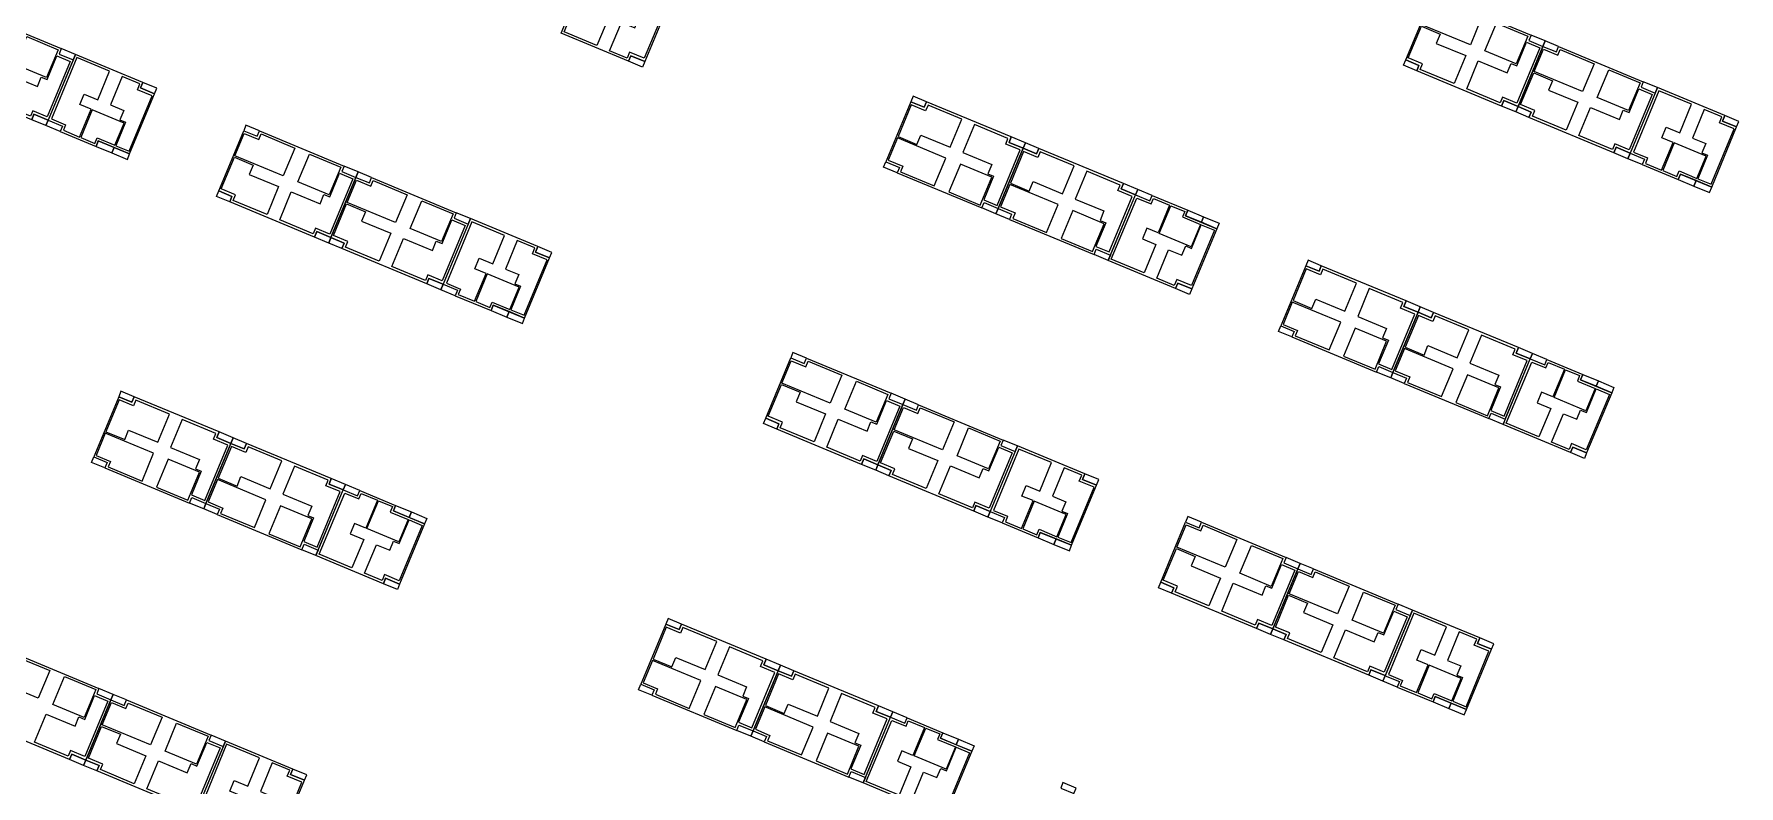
# Model space of a CAD drawing. Header units: millimetres. Extents: x 2243236 to 2245245, y 377909 to 380965.
# Drawn here: x 2244330.5 to 2244661.7, y 380542.3 to 380688.3 of the extents above; entities that cross this region are included whole.
import ezdxf

# ---------------------------------------------------------------- set-up
doc = ezdxf.new("R2010")
doc.units = ezdxf.units.MM
doc.layers.add('планировка_квартир_1_тип_контур', color=249, linetype='Continuous')

msp = doc.modelspace()

# ---------------------------------------------------------------- linework, layer by layer
at = {"layer": 'планировка_квартир_1_тип_контур', "color": 8}
for points in [[(2244449.13, 380682.99), (2244446.41, 380684.12), (2244445.97, 380683.06), (2244432.88, 380688.52), (2244438.18, 380701.27), (2244440.96, 380700.11), (2244441.4, 380701.17), (2244448.36, 380698.27), (2244447.92, 380697.22), (2244453.99, 380694.69), (2244449.13, 380682.99)], [(2244353.91, 380676.75), (2244351.19, 380677.87), (2244351.63, 380678.94), (2244338.52, 380684.36), (2244333.23, 380671.61), (2244336.01, 380670.45), (2244335.58, 380669.4), (2244342.54, 380666.51), (2244342.97, 380667.57), (2244349.05, 380665.05), (2244353.91, 380676.75)], [(2244661.3, 380670.32), (2244658.58, 380671.45), (2244659.02, 380672.51), (2244645.92, 380677.94), (2244640.62, 380665.18), (2244643.41, 380664.03), (2244642.97, 380662.97), (2244649.93, 380660.09), (2244650.37, 380661.14), (2244656.45, 380658.62), (2244661.3, 380670.32)], [(2244555.44, 380638.82), (2244552.73, 380639.96), (2244552.29, 380638.89), (2244539.19, 380644.35), (2244544.5, 380657.1), (2244547.28, 380655.94), (2244547.72, 380657), (2244554.67, 380654.1), (2244554.23, 380653.05), (2244560.31, 380650.52), (2244555.44, 380638.82)], [(2244430.65, 380644.86), (2244427.94, 380645.99), (2244428.38, 380647.05), (2244415.27, 380652.48), (2244409.98, 380639.72), (2244412.76, 380638.57), (2244412.32, 380637.51), (2244419.28, 380634.63), (2244419.72, 380635.68), (2244425.8, 380633.17), (2244430.65, 380644.86)], [(2244632.16, 380606.95), (2244629.45, 380608.08), (2244629, 380607.02), (2244615.91, 380612.48), (2244621.21, 380625.23), (2244624, 380624.07), (2244624.44, 380625.13), (2244631.39, 380622.23), (2244630.95, 380621.18), (2244637.02, 380618.64), (2244632.16, 380606.95)], [(2244536.94, 380600.71), (2244534.22, 380601.83), (2244534.66, 380602.9), (2244521.56, 380608.32), (2244516.26, 380595.57), (2244519.04, 380594.41), (2244518.61, 380593.36), (2244525.57, 380590.47), (2244526, 380591.53), (2244532.08, 380589.01), (2244536.94, 380600.71)], [(2244401.51, 380581.49), (2244398.8, 380582.63), (2244398.35, 380581.56), (2244385.26, 380587.02), (2244390.56, 380599.77), (2244393.35, 380598.61), (2244393.79, 380599.67), (2244400.74, 380596.77), (2244400.3, 380595.72), (2244406.37, 380593.19), (2244401.51, 380581.49)], [(2244613.68, 380568.82), (2244610.96, 380569.95), (2244611.41, 380571.01), (2244598.3, 380576.44), (2244593.01, 380563.68), (2244595.79, 380562.53), (2244595.35, 380561.47), (2244602.31, 380558.59), (2244602.75, 380559.64), (2244608.83, 380557.13), (2244613.68, 380568.82)], [(2244507.83, 380537.33), (2244505.11, 380538.46), (2244504.67, 380537.39), (2244491.58, 380542.85), (2244496.88, 380555.6), (2244499.66, 380554.45), (2244500.1, 380555.5), (2244507.05, 380552.6), (2244506.62, 380551.55), (2244512.69, 380549.02), (2244507.83, 380537.33)], [(2244383.04, 380543.36), (2244380.32, 380544.49), (2244380.76, 380545.55), (2244367.66, 380550.98), (2244362.36, 380538.22), (2244365.14, 380537.07), (2244364.71, 380536.01), (2244371.67, 380533.13), (2244372.1, 380534.19), (2244378.18, 380531.67), (2244383.04, 380543.36)]]:
    msp.add_lwpolyline(points, close=True, dxfattribs=at)
at = {"layer": 'планировка_квартир_1_тип_контур', "color": 1}
for points in [[(2244439.86, 380686.11), (2244433.48, 380688.76), (2244438.47, 380700.66), (2244441.21, 380699.52), (2244441.65, 380700.57), (2244444.81, 380699.25), (2244442.56, 380693.87), (2244440.38, 380694.78), (2244439.52, 380692.73), (2244442.16, 380691.63)], [(2244618.61, 380674.92), (2244615.82, 380676.08), (2244615.37, 380675), (2244608.85, 380677.71), (2244611.11, 380683.13), (2244616.7, 380680.81), (2244617.46, 380682.62), (2244618.58, 380682.16), (2244620.5, 380686.76), (2244623.09, 380685.68)], [(2244333.03, 380672.28), (2244330.24, 380673.44), (2244329.79, 380672.36), (2244323.27, 380675.07), (2244325.53, 380680.49), (2244331.12, 380678.16), (2244331.88, 380679.98), (2244333, 380679.51), (2244334.92, 380684.12), (2244337.5, 380683.04)], [(2244345.16, 380681.12), (2244338.77, 380683.76), (2244333.86, 380671.84), (2244336.61, 380670.7), (2244336.18, 380669.64), (2244339.33, 380668.33), (2244341.57, 380673.73), (2244339.38, 380674.63), (2244340.23, 380676.68), (2244342.87, 380675.59)], [(2244640.42, 380665.85), (2244637.63, 380667.01), (2244637.18, 380665.93), (2244630.66, 380668.64), (2244632.92, 380674.06), (2244638.51, 380671.74), (2244639.27, 380673.55), (2244640.39, 380673.09), (2244642.31, 380677.69), (2244644.9, 380676.61)], [(2244652.55, 380674.69), (2244646.17, 380677.34), (2244641.26, 380665.41), (2244644.01, 380664.27), (2244643.57, 380663.22), (2244646.73, 380661.91), (2244648.96, 380667.3), (2244646.77, 380668.21), (2244647.62, 380670.25), (2244650.26, 380669.16)], [(2244522.06, 380665.82), (2244519.27, 380666.98), (2244519.72, 380668.06), (2244513.2, 380670.77), (2244510.95, 380665.35), (2244516.55, 380663.02), (2244515.79, 380661.21), (2244516.92, 380660.74), (2244515.01, 380656.14), (2244517.59, 380655.06)], [(2244543.88, 380656.77), (2244541.09, 380657.93), (2244541.54, 380659.01), (2244535.02, 380661.72), (2244532.77, 380656.29), (2244538.36, 380653.97), (2244537.61, 380652.15), (2244538.73, 380651.69), (2244536.82, 380647.08), (2244539.41, 380646.01)], [(2244387.97, 380649.46), (2244385.18, 380650.62), (2244384.73, 380649.54), (2244378.21, 380652.25), (2244380.46, 380657.67), (2244386.06, 380655.35), (2244386.81, 380657.16), (2244387.94, 380656.7), (2244389.85, 380661.3), (2244392.44, 380660.22)], [(2244546.18, 380641.94), (2244539.79, 380644.6), (2244544.78, 380656.49), (2244547.53, 380655.35), (2244547.97, 380656.4), (2244551.12, 380655.09), (2244548.88, 380649.7), (2244546.69, 380650.61), (2244545.84, 380648.56), (2244548.48, 380647.46)], [(2244409.78, 380640.4), (2244406.99, 380641.55), (2244406.54, 380640.47), (2244400.02, 380643.18), (2244402.27, 380648.6), (2244407.87, 380646.28), (2244408.62, 380648.09), (2244409.75, 380647.63), (2244411.66, 380652.23), (2244414.25, 380651.15)], [(2244421.91, 380649.23), (2244415.52, 380651.88), (2244410.61, 380639.95), (2244413.36, 380638.81), (2244412.92, 380637.76), (2244416.08, 380636.45), (2244418.32, 380641.84), (2244416.13, 380642.75), (2244416.98, 380644.8), (2244419.62, 380643.7)], [(2244598.78, 380633.95), (2244595.99, 380635.11), (2244596.44, 380636.19), (2244589.92, 380638.9), (2244587.67, 380633.48), (2244593.26, 380631.15), (2244592.51, 380629.33), (2244593.63, 380628.87), (2244591.72, 380624.26), (2244594.31, 380623.19)], [(2244620.59, 380624.9), (2244617.81, 380626.05), (2244618.26, 380627.14), (2244611.73, 380629.84), (2244609.48, 380624.42), (2244615.08, 380622.1), (2244614.33, 380620.28), (2244615.45, 380619.81), (2244613.54, 380615.21), (2244616.13, 380614.13)], [(2244622.89, 380610.06), (2244616.51, 380612.72), (2244621.5, 380624.62), (2244624.25, 380623.47), (2244624.68, 380624.53), (2244627.84, 380623.21), (2244625.6, 380617.83), (2244623.41, 380618.74), (2244622.56, 380616.69), (2244625.2, 380615.59)], [(2244494.25, 380605.31), (2244491.46, 380606.47), (2244491.01, 380605.39), (2244484.49, 380608.1), (2244486.75, 380613.52), (2244492.34, 380611.19), (2244493.1, 380613.01), (2244494.22, 380612.54), (2244496.14, 380617.15), (2244498.72, 380616.07)], [(2244368.13, 380608.49), (2244365.34, 380609.65), (2244365.79, 380610.73), (2244359.27, 380613.44), (2244357.02, 380608.02), (2244362.61, 380605.69), (2244361.86, 380603.88), (2244362.98, 380603.41), (2244361.07, 380598.81), (2244363.66, 380597.73)], [(2244516.06, 380596.24), (2244513.27, 380597.4), (2244512.82, 380596.32), (2244506.3, 380599.03), (2244508.56, 380604.45), (2244514.15, 380602.12), (2244514.91, 380603.94), (2244516.03, 380603.47), (2244517.95, 380608.08), (2244520.53, 380607)], [(2244528.19, 380605.08), (2244521.8, 380607.72), (2244516.89, 380595.8), (2244519.64, 380594.66), (2244519.21, 380593.6), (2244522.37, 380592.29), (2244524.6, 380597.69), (2244522.41, 380598.59), (2244523.26, 380600.64), (2244525.9, 380599.55)], [(2244389.95, 380599.44), (2244387.16, 380600.6), (2244387.61, 380601.68), (2244381.08, 380604.39), (2244378.83, 380598.96), (2244384.43, 380596.64), (2244383.68, 380594.82), (2244384.8, 380594.36), (2244382.89, 380589.75), (2244385.48, 380588.68)], [(2244392.24, 380584.61), (2244385.86, 380587.27), (2244390.85, 380599.16), (2244393.6, 380598.02), (2244394.04, 380599.07), (2244397.19, 380597.76), (2244394.95, 380592.37), (2244392.76, 380593.28), (2244391.91, 380591.23), (2244394.55, 380590.13)], [(2244571, 380573.43), (2244568.21, 380574.59), (2244567.76, 380573.5), (2244561.24, 380576.21), (2244563.49, 380581.64), (2244569.09, 380579.31), (2244569.84, 380581.13), (2244570.97, 380580.66), (2244572.88, 380585.26), (2244575.47, 380584.18)], [(2244592.81, 380564.36), (2244590.02, 380565.52), (2244589.57, 380564.43), (2244583.05, 380567.14), (2244585.3, 380572.57), (2244590.9, 380570.24), (2244591.65, 380572.06), (2244592.78, 380571.59), (2244594.69, 380576.19), (2244597.28, 380575.11)], [(2244604.94, 380573.19), (2244598.55, 380575.84), (2244593.64, 380563.91), (2244596.39, 380562.77), (2244595.95, 380561.72), (2244599.11, 380560.41), (2244601.35, 380565.8), (2244599.16, 380566.71), (2244600, 380568.76), (2244602.65, 380567.66)], [(2244474.44, 380564.32), (2244471.66, 380565.48), (2244472.1, 380566.57), (2244465.58, 380569.27), (2244463.33, 380563.85), (2244468.93, 380561.53), (2244468.18, 380559.71), (2244469.3, 380559.24), (2244467.39, 380554.64), (2244469.98, 380553.56)], [(2244340.35, 380547.97), (2244337.56, 380549.13), (2244337.11, 380548.04), (2244330.59, 380550.75), (2244332.85, 380556.18), (2244338.44, 380553.85), (2244339.2, 380555.67), (2244340.32, 380555.2), (2244342.24, 380559.8), (2244344.82, 380558.73)], [(2244496.26, 380555.27), (2244493.47, 380556.43), (2244493.92, 380557.51), (2244487.4, 380560.22), (2244485.15, 380554.79), (2244490.75, 380552.47), (2244489.99, 380550.65), (2244491.12, 380550.19), (2244489.21, 380545.58), (2244491.79, 380544.51)], [(2244498.56, 380540.44), (2244492.18, 380543.1), (2244497.16, 380554.99), (2244499.91, 380553.85), (2244500.35, 380554.9), (2244503.51, 380553.59), (2244501.26, 380548.2), (2244499.07, 380549.11), (2244498.22, 380547.06), (2244500.86, 380545.97)], [(2244362.16, 380538.9), (2244359.37, 380540.06), (2244358.92, 380538.97), (2244352.4, 380541.68), (2244354.66, 380547.11), (2244360.25, 380544.78), (2244361.01, 380546.6), (2244362.13, 380546.13), (2244364.05, 380550.73), (2244366.63, 380549.66)], [(2244374.29, 380547.73), (2244367.9, 380550.38), (2244362.99, 380538.45), (2244365.74, 380537.31), (2244365.31, 380536.26), (2244368.47, 380534.95), (2244370.7, 380540.34), (2244368.51, 380541.25), (2244369.36, 380543.3), (2244372, 380542.2)]]:
    msp.add_lwpolyline(points, close=True, dxfattribs=at)
at = {"layer": 'планировка_квартир_1_тип_контур', "color": 2}
for points in [[(2244449.06, 380683.63), (2244446.2, 380684.82), (2244445.72, 380683.66), (2244442.32, 380685.08), (2244444.62, 380690.61), (2244447.2, 380689.53), (2244447.95, 380691.34), (2244449.06, 380690.88), (2244450.97, 380695.45), (2244453.54, 380694.38)], [(2244600.16, 380690.15), (2244601.96, 380694.49), (2244604.78, 380693.32), (2244605.23, 380694.4), (2244611.81, 380691.66), (2244609.56, 380686.24)], [(2244606.39, 380678.73), (2244599.83, 380681.46), (2244600.28, 380682.55), (2244597.5, 380683.71), (2244600.06, 380689.87), (2244603.71, 380688.35), (2244602.95, 380686.53), (2244608.65, 380684.16)], [(2244621.97, 380681.08), (2244623.77, 380685.42), (2244626.59, 380684.25), (2244627.04, 380685.33), (2244633.62, 380682.59), (2244631.37, 380677.17)], [(2244353.41, 380676.35), (2244350.55, 380677.53), (2244351.03, 380678.69), (2244347.62, 380680.1), (2244345.33, 380674.57), (2244347.91, 380673.5), (2244347.16, 380671.69), (2244348.27, 380671.23), (2244346.38, 380666.65), (2244348.95, 380665.59)], [(2244628.2, 380669.66), (2244621.64, 380672.39), (2244622.09, 380673.48), (2244619.31, 380674.64), (2244621.87, 380680.8), (2244625.52, 380679.28), (2244624.76, 380677.46), (2244630.46, 380675.09)], [(2244510.74, 380671.8), (2244504.18, 380674.52), (2244503.72, 380673.43), (2244500.94, 380674.59), (2244498.38, 380668.42), (2244502.03, 380666.91), (2244502.79, 380668.73), (2244508.49, 380666.37)], [(2244660.8, 380669.92), (2244657.94, 380671.11), (2244658.42, 380672.26), (2244655.01, 380673.67), (2244652.72, 380668.14), (2244655.3, 380667.07), (2244654.55, 380665.26), (2244655.67, 380664.8), (2244653.77, 380660.23), (2244656.34, 380659.16)], [(2244369.52, 380664.69), (2244371.32, 380669.03), (2244374.14, 380667.86), (2244374.59, 380668.94), (2244381.17, 380666.2), (2244378.91, 380660.78)], [(2244498.25, 380668.15), (2244496.45, 380663.82), (2244499.27, 380662.65), (2244498.82, 380661.56), (2244505.4, 380658.83), (2244507.65, 380664.25)], [(2244532.56, 380662.74), (2244525.99, 380665.47), (2244525.54, 380664.38), (2244522.76, 380665.54), (2244520.2, 380659.37), (2244523.85, 380657.85), (2244524.61, 380659.68), (2244530.3, 380657.31)], [(2244375.75, 380653.27), (2244369.18, 380656), (2244369.63, 380657.09), (2244366.85, 380658.25), (2244369.41, 380664.41), (2244373.07, 380662.89), (2244372.31, 380661.07), (2244378, 380658.7)], [(2244391.33, 380655.62), (2244393.13, 380659.96), (2244395.95, 380658.79), (2244396.4, 380659.87), (2244402.98, 380657.13), (2244400.72, 380651.71)], [(2244520.07, 380659.1), (2244518.27, 380654.76), (2244521.09, 380653.59), (2244520.64, 380652.51), (2244527.22, 380649.78), (2244529.47, 380655.2)], [(2244397.56, 380644.2), (2244390.99, 380646.93), (2244391.44, 380648.02), (2244388.66, 380649.18), (2244391.22, 380655.34), (2244394.88, 380653.82), (2244394.12, 380652), (2244399.81, 380649.63)], [(2244555.37, 380639.46), (2244552.52, 380640.65), (2244552.04, 380639.49), (2244548.63, 380640.91), (2244550.93, 380646.44), (2244553.51, 380645.37), (2244554.27, 380647.17), (2244555.38, 380646.71), (2244557.28, 380651.28), (2244559.85, 380650.21)], [(2244430.15, 380644.46), (2244427.3, 380645.65), (2244427.78, 380646.8), (2244424.37, 380648.21), (2244422.07, 380642.68), (2244424.66, 380641.61), (2244423.91, 380639.8), (2244425.02, 380639.34), (2244423.12, 380634.77), (2244425.7, 380633.7)], [(2244587.46, 380639.92), (2244580.89, 380642.65), (2244580.44, 380641.56), (2244577.66, 380642.72), (2244575.1, 380636.55), (2244578.75, 380635.04), (2244579.51, 380636.86), (2244585.2, 380634.5)], [(2244574.97, 380636.28), (2244573.17, 380631.94), (2244575.99, 380630.77), (2244575.54, 380629.69), (2244582.12, 380626.96), (2244584.37, 380632.38)], [(2244609.27, 380630.87), (2244602.71, 380633.59), (2244602.26, 380632.51), (2244599.47, 380633.66), (2244596.91, 380627.5), (2244600.57, 380625.98), (2244601.32, 380627.81), (2244607.02, 380625.44)], [(2244596.78, 380627.23), (2244594.98, 380622.89), (2244597.8, 380621.72), (2244597.36, 380620.64), (2244603.94, 380617.91), (2244606.19, 380623.32)], [(2244475.8, 380620.54), (2244477.6, 380624.87), (2244480.42, 380623.7), (2244480.87, 380624.78), (2244487.45, 380622.05), (2244485.2, 380616.63)], [(2244482.03, 380609.12), (2244475.47, 380611.85), (2244475.92, 380612.93), (2244473.13, 380614.09), (2244475.7, 380620.26), (2244479.35, 380618.74), (2244478.59, 380616.91), (2244484.29, 380614.54)], [(2244632.09, 380607.59), (2244629.24, 380608.78), (2244628.76, 380607.62), (2244625.35, 380609.04), (2244627.65, 380614.57), (2244630.23, 380613.49), (2244630.98, 380615.3), (2244632.1, 380614.84), (2244634, 380619.41), (2244636.57, 380618.34)], [(2244356.81, 380614.47), (2244350.24, 380617.19), (2244349.79, 380616.1), (2244347.01, 380617.26), (2244344.45, 380611.09), (2244348.1, 380609.58), (2244348.86, 380611.4), (2244354.56, 380609.04)], [(2244497.61, 380611.47), (2244499.41, 380615.8), (2244502.23, 380614.63), (2244502.68, 380615.71), (2244509.26, 380612.98), (2244507.01, 380607.56)], [(2244344.32, 380610.82), (2244342.52, 380606.49), (2244345.34, 380605.32), (2244344.89, 380604.23), (2244351.47, 380601.5), (2244353.72, 380606.92)], [(2244503.84, 380600.05), (2244497.28, 380602.78), (2244497.73, 380603.86), (2244494.94, 380605.02), (2244497.51, 380611.19), (2244501.16, 380609.67), (2244500.4, 380607.84), (2244506.1, 380605.47)], [(2244378.62, 380605.41), (2244372.06, 380608.14), (2244371.61, 380607.05), (2244368.82, 380608.21), (2244366.26, 380602.04), (2244369.92, 380600.52), (2244370.67, 380602.35), (2244376.37, 380599.98)], [(2244536.44, 380600.31), (2244533.58, 380601.49), (2244534.06, 380602.65), (2244530.65, 380604.06), (2244528.36, 380598.53), (2244530.94, 380597.46), (2244530.19, 380595.65), (2244531.3, 380595.19), (2244529.41, 380590.61), (2244531.98, 380589.55)], [(2244366.14, 380601.77), (2244364.34, 380597.43), (2244367.16, 380596.26), (2244366.71, 380595.18), (2244373.29, 380592.45), (2244375.54, 380597.87)], [(2244401.44, 380582.13), (2244398.59, 380583.32), (2244398.11, 380582.16), (2244394.7, 380583.58), (2244397, 380589.11), (2244399.58, 380588.04), (2244400.34, 380589.84), (2244401.45, 380589.38), (2244403.35, 380593.95), (2244405.92, 380592.88)], [(2244552.54, 380588.65), (2244554.35, 380592.99), (2244557.17, 380591.82), (2244557.62, 380592.9), (2244564.2, 380590.16), (2244561.94, 380584.75)], [(2244558.77, 380577.23), (2244552.21, 380579.96), (2244552.66, 380581.05), (2244549.88, 380582.21), (2244552.44, 380588.37), (2244556.09, 380586.85), (2244555.34, 380585.03), (2244561.03, 380582.66)], [(2244574.35, 380579.58), (2244576.16, 380583.92), (2244578.98, 380582.75), (2244579.43, 380583.83), (2244586.01, 380581.09), (2244583.75, 380575.68)], [(2244580.58, 380568.16), (2244574.02, 380570.89), (2244574.47, 380571.98), (2244571.69, 380573.14), (2244574.25, 380579.3), (2244577.91, 380577.78), (2244577.15, 380575.96), (2244582.84, 380573.59)], [(2244463.12, 380570.3), (2244456.56, 380573.02), (2244456.11, 380571.94), (2244453.32, 380573.09), (2244450.76, 380566.92), (2244454.42, 380565.41), (2244455.17, 380567.24), (2244460.87, 380564.87)], [(2244613.18, 380568.42), (2244610.33, 380569.61), (2244610.8, 380570.76), (2244607.4, 380572.17), (2244605.1, 380566.64), (2244607.69, 380565.57), (2244606.94, 380563.76), (2244608.05, 380563.3), (2244606.15, 380558.73), (2244608.72, 380557.66)], [(2244321.9, 380563.19), (2244323.7, 380567.53), (2244326.52, 380566.36), (2244326.97, 380567.44), (2244333.55, 380564.7), (2244331.3, 380559.29)], [(2244450.63, 380566.65), (2244448.83, 380562.32), (2244451.65, 380561.15), (2244451.21, 380560.07), (2244457.79, 380557.33), (2244460.04, 380562.75)], [(2244484.94, 380561.24), (2244478.38, 380563.97), (2244477.92, 380562.88), (2244475.14, 380564.04), (2244472.58, 380557.87), (2244476.23, 380556.35), (2244476.99, 380558.18), (2244482.69, 380555.82)], [(2244343.71, 380554.12), (2244345.51, 380558.46), (2244348.33, 380557.29), (2244348.78, 380558.37), (2244355.36, 380555.63), (2244353.11, 380550.22)], [(2244472.45, 380557.6), (2244470.65, 380553.26), (2244473.47, 380552.09), (2244473.02, 380551.01), (2244479.6, 380548.28), (2244481.85, 380553.7)], [(2244349.94, 380542.7), (2244343.38, 380545.43), (2244343.83, 380546.52), (2244341.04, 380547.68), (2244343.61, 380553.84), (2244347.26, 380552.32), (2244346.5, 380550.5), (2244352.2, 380548.13)], [(2244507.76, 380537.96), (2244504.9, 380539.15), (2244504.42, 380538), (2244501.02, 380539.42), (2244503.32, 380544.94), (2244505.9, 380543.87), (2244506.65, 380545.68), (2244507.76, 380545.21), (2244509.67, 380549.78), (2244512.24, 380548.71)], [(2244382.54, 380542.97), (2244379.68, 380544.15), (2244380.16, 380545.3), (2244376.75, 380546.72), (2244374.46, 380541.18), (2244377.04, 380540.11), (2244376.29, 380538.3), (2244377.4, 380537.84), (2244375.51, 380533.27), (2244378.08, 380532.2)]]:
    msp.add_lwpolyline(points, close=True, dxfattribs=at)
at = {"layer": 'планировка_квартир_1_тип_контур', "color": 8}
for points in [[(2244601.86, 380695.02), (2244604.47, 380693.94), (2244604.91, 380694.99), (2244621.36, 380688.15), (2244620.92, 380687.1), (2244623.67, 380685.95), (2244618.82, 380674.26), (2244618.82, 380674.26), (2244616.06, 380675.41), (2244615.61, 380674.34), (2244599.14, 380681.19), (2244599.58, 380682.26), (2244597.01, 380683.33), (2244601.86, 380695.02)], [(2244316.28, 380692.38), (2244318.89, 380691.29), (2244319.32, 380692.35), (2244335.77, 380685.51), (2244335.33, 380684.45), (2244338.09, 380683.31), (2244333.23, 380671.61), (2244333.23, 380671.61), (2244330.47, 380672.76), (2244330.03, 380671.7), (2244313.56, 380678.55), (2244314, 380679.61), (2244311.42, 380680.68), (2244316.28, 380692.38)], [(2244623.67, 380685.95), (2244626.28, 380684.87), (2244626.72, 380685.92), (2244643.17, 380679.08), (2244642.73, 380678.03), (2244645.48, 380676.88), (2244640.63, 380665.19), (2244640.63, 380665.19), (2244637.87, 380666.34), (2244637.42, 380665.27), (2244620.95, 380672.12), (2244621.39, 380673.19), (2244618.82, 380674.26), (2244623.67, 380685.95)], [(2244496, 380663.51), (2244498.61, 380662.43), (2244498.17, 380661.37), (2244514.62, 380654.55), (2244515.06, 380655.6), (2244517.81, 380654.46), (2244522.68, 380666.15), (2244522.68, 380666.15), (2244519.92, 380667.3), (2244520.36, 380668.36), (2244503.88, 380675.2), (2244503.44, 380674.13), (2244500.86, 380675.2), (2244496, 380663.51)], [(2244371.21, 380669.56), (2244373.82, 380668.48), (2244374.26, 380669.53), (2244390.71, 380662.69), (2244390.27, 380661.64), (2244393.02, 380660.49), (2244388.17, 380648.8), (2244388.17, 380648.8), (2244385.41, 380649.95), (2244384.97, 380648.88), (2244368.49, 380655.73), (2244368.94, 380656.8), (2244366.36, 380657.87), (2244371.21, 380669.56)], [(2244517.81, 380654.46), (2244520.42, 380653.37), (2244519.99, 380652.32), (2244536.44, 380645.49), (2244536.88, 380646.55), (2244539.63, 380645.4), (2244544.49, 380657.1), (2244544.49, 380657.1), (2244541.73, 380658.24), (2244542.17, 380659.3), (2244525.7, 380666.14), (2244525.25, 380665.08), (2244522.68, 380666.15), (2244517.81, 380654.46)], [(2244393.02, 380660.49), (2244395.63, 380659.41), (2244396.07, 380660.46), (2244412.52, 380653.62), (2244412.08, 380652.57), (2244414.83, 380651.42), (2244409.98, 380639.73), (2244409.98, 380639.73), (2244407.22, 380640.88), (2244406.78, 380639.81), (2244390.3, 380646.66), (2244390.75, 380647.73), (2244388.17, 380648.8), (2244393.02, 380660.49)], [(2244572.72, 380631.64), (2244575.32, 380630.56), (2244574.89, 380629.5), (2244591.34, 380622.67), (2244591.78, 380623.73), (2244594.53, 380622.58), (2244599.39, 380634.28), (2244599.39, 380634.28), (2244596.63, 380635.42), (2244597.07, 380636.49), (2244580.6, 380643.32), (2244580.16, 380642.26), (2244577.58, 380643.33), (2244572.72, 380631.64)], [(2244594.53, 380622.58), (2244597.14, 380621.5), (2244596.7, 380620.45), (2244613.16, 380613.62), (2244613.59, 380614.67), (2244616.35, 380613.53), (2244621.21, 380625.22), (2244621.21, 380625.22), (2244618.45, 380626.37), (2244618.89, 380627.43), (2244602.41, 380634.27), (2244601.97, 380633.21), (2244599.39, 380634.28), (2244594.53, 380622.58)], [(2244477.5, 380625.41), (2244480.11, 380624.32), (2244480.54, 380625.38), (2244496.99, 380618.54), (2244496.55, 380617.48), (2244499.31, 380616.34), (2244494.45, 380604.64), (2244494.45, 380604.64), (2244491.69, 380605.79), (2244491.25, 380604.73), (2244474.78, 380611.58), (2244475.22, 380612.64), (2244472.64, 380613.71), (2244477.5, 380625.41)], [(2244342.07, 380606.18), (2244344.68, 380605.1), (2244344.24, 380604.04), (2244360.69, 380597.22), (2244361.13, 380598.27), (2244363.88, 380597.13), (2244368.74, 380608.82), (2244368.74, 380608.82), (2244365.98, 380609.97), (2244366.42, 380611.03), (2244349.95, 380617.87), (2244349.51, 380616.8), (2244346.93, 380617.87), (2244342.07, 380606.18)], [(2244499.31, 380616.34), (2244501.92, 380615.25), (2244502.35, 380616.31), (2244518.8, 380609.47), (2244518.36, 380608.41), (2244521.12, 380607.27), (2244516.26, 380595.57), (2244516.26, 380595.57), (2244513.5, 380596.72), (2244513.06, 380595.66), (2244496.59, 380602.51), (2244497.03, 380603.57), (2244494.45, 380604.64), (2244499.31, 380616.34)], [(2244363.88, 380597.13), (2244366.49, 380596.04), (2244366.05, 380594.99), (2244382.51, 380588.16), (2244382.94, 380589.22), (2244385.7, 380588.07), (2244390.56, 380599.77), (2244390.56, 380599.77), (2244387.8, 380600.91), (2244388.24, 380601.97), (2244371.76, 380608.81), (2244371.32, 380607.75), (2244368.74, 380608.82), (2244363.88, 380597.13)], [(2244554.24, 380593.53), (2244556.85, 380592.44), (2244557.29, 380593.49), (2244573.74, 380586.65), (2244573.3, 380585.6), (2244576.05, 380584.46), (2244571.2, 380572.76), (2244571.2, 380572.76), (2244568.44, 380573.91), (2244568, 380572.84), (2244551.52, 380579.7), (2244551.97, 380580.76), (2244549.39, 380581.83), (2244554.24, 380593.53)], [(2244576.05, 380584.46), (2244578.66, 380583.37), (2244579.1, 380584.42), (2244595.55, 380577.58), (2244595.11, 380576.53), (2244597.86, 380575.39), (2244593.01, 380563.69), (2244593.01, 380563.69), (2244590.25, 380564.84), (2244589.81, 380563.77), (2244573.33, 380570.63), (2244573.78, 380571.69), (2244571.2, 380572.76), (2244576.05, 380584.46)], [(2244448.38, 380562.01), (2244450.99, 380560.93), (2244450.55, 380559.88), (2244467.01, 380553.05), (2244467.44, 380554.1), (2244470.2, 380552.96), (2244475.06, 380564.65), (2244475.06, 380564.65), (2244472.3, 380565.8), (2244472.74, 380566.86), (2244456.26, 380573.7), (2244455.82, 380572.64), (2244453.24, 380573.71), (2244448.38, 380562.01)], [(2244323.6, 380568.07), (2244326.21, 380566.98), (2244326.64, 380568.04), (2244343.09, 380561.2), (2244342.65, 380560.14), (2244345.41, 380559), (2244340.55, 380547.3), (2244340.55, 380547.3), (2244337.79, 380548.45), (2244337.35, 380547.39), (2244320.88, 380554.24), (2244321.32, 380555.3), (2244318.74, 380556.37), (2244323.6, 380568.07)], [(2244470.2, 380552.96), (2244472.81, 380551.88), (2244472.37, 380550.82), (2244488.82, 380543.99), (2244489.26, 380545.05), (2244492.01, 380543.9), (2244496.88, 380555.6), (2244496.88, 380555.6), (2244494.12, 380556.74), (2244494.56, 380557.8), (2244478.08, 380564.64), (2244477.64, 380563.58), (2244475.06, 380564.65), (2244470.2, 380552.96)], [(2244345.41, 380559), (2244348.02, 380557.91), (2244348.45, 380558.97), (2244364.9, 380552.13), (2244364.46, 380551.07), (2244367.22, 380549.93), (2244362.36, 380538.23), (2244362.36, 380538.23), (2244359.6, 380539.38), (2244359.16, 380538.32), (2244342.69, 380545.17), (2244343.13, 380546.23), (2244340.55, 380547.3), (2244345.41, 380559)]]:
    msp.add_lwpolyline(points, dxfattribs=at)
at = {"layer": 'планировка_квартир_1_тип_контур', "color": 5}
for points in [[(2244612.38, 380685.07), (2244614.63, 380690.49), (2244620.73, 380687.95), (2244618.48, 380682.54)], [(2244326.8, 380682.43), (2244329.05, 380687.85), (2244335.15, 380685.31), (2244332.89, 380679.89)], [(2244634.19, 380676), (2244636.44, 380681.42), (2244642.54, 380678.88), (2244640.29, 380673.47)], [(2244341.79, 380673.63), (2244339.56, 380668.24), (2244342.28, 380667.11), (2244342.72, 380668.17), (2244346.19, 380666.73), (2244347.99, 380671.06)], [(2244381.74, 380659.61), (2244383.99, 380665.03), (2244390.09, 380662.5), (2244387.83, 380657.08)], [(2244649.19, 380667.21), (2244646.95, 380661.81), (2244649.68, 380660.69), (2244650.11, 380661.74), (2244653.59, 380660.3), (2244655.38, 380664.64)], [(2244510.47, 380663.08), (2244508.22, 380657.66), (2244514.32, 380655.13), (2244516.57, 380660.55)], [(2244403.55, 380650.54), (2244405.8, 380655.96), (2244411.9, 380653.43), (2244409.64, 380648.01)], [(2244549.1, 380649.6), (2244551.35, 380654.99), (2244554.07, 380653.86), (2244553.63, 380652.8), (2244557.1, 380651.36), (2244555.3, 380647.02)], [(2244532.29, 380654.03), (2244530.04, 380648.6), (2244536.14, 380646.07), (2244538.39, 380651.49)], [(2244418.54, 380641.75), (2244416.31, 380636.36), (2244419.03, 380635.23), (2244419.47, 380636.28), (2244422.94, 380634.84), (2244424.74, 380639.18)], [(2244587.19, 380631.21), (2244584.94, 380625.79), (2244591.04, 380623.25), (2244593.29, 380628.68)], [(2244609.01, 380622.15), (2244606.76, 380616.73), (2244612.86, 380614.2), (2244615.11, 380619.62)], [(2244625.82, 380617.73), (2244628.06, 380623.12), (2244630.79, 380621.99), (2244630.35, 380620.93), (2244633.82, 380619.49), (2244632.01, 380615.15)], [(2244488.02, 380615.46), (2244490.27, 380620.88), (2244496.37, 380618.34), (2244494.12, 380612.92)], [(2244509.83, 380606.39), (2244512.08, 380611.81), (2244518.18, 380609.27), (2244515.93, 380603.85)], [(2244356.54, 380605.75), (2244354.29, 380600.33), (2244360.39, 380597.8), (2244362.64, 380603.22)], [(2244378.36, 380596.69), (2244376.11, 380591.27), (2244382.21, 380588.74), (2244384.46, 380594.16)], [(2244395.17, 380592.27), (2244397.42, 380597.66), (2244400.14, 380596.53), (2244399.7, 380595.47), (2244403.17, 380594.03), (2244401.36, 380589.69)], [(2244524.82, 380597.59), (2244522.59, 380592.2), (2244525.32, 380591.07), (2244525.75, 380592.13), (2244529.23, 380590.69), (2244531.02, 380595.02)], [(2244564.76, 380583.57), (2244567.02, 380588.99), (2244573.11, 380586.46), (2244570.86, 380581.04)], [(2244586.57, 380574.5), (2244588.83, 380579.92), (2244594.92, 380577.39), (2244592.67, 380571.97)], [(2244601.57, 380565.71), (2244599.34, 380560.32), (2244602.06, 380559.19), (2244602.5, 380560.24), (2244605.97, 380558.8), (2244607.77, 380563.14)], [(2244334.12, 380558.11), (2244336.37, 380563.53), (2244342.47, 380561), (2244340.22, 380555.58)], [(2244462.86, 380561.58), (2244460.61, 380556.16), (2244466.71, 380553.63), (2244468.96, 380559.05)], [(2244355.93, 380549.04), (2244358.18, 380554.46), (2244364.28, 380551.93), (2244362.03, 380546.51)], [(2244484.67, 380552.53), (2244482.42, 380547.11), (2244488.52, 380544.57), (2244490.77, 380550)], [(2244501.49, 380548.11), (2244503.73, 380553.49), (2244506.45, 380552.36), (2244506.02, 380551.31), (2244509.49, 380549.86), (2244507.68, 380545.53)]]:
    msp.add_lwpolyline(points, close=True, dxfattribs=at)
at = {"layer": 'планировка_квартир_1_тип_контур', "color": 6}
for points in [[(2244623.67, 380685.95), (2244624.11, 380687.01), (2244621.36, 380688.15), (2244620.92, 380687.1), (2244623.67, 380685.95)], [(2244338.09, 380683.31), (2244338.52, 380684.36), (2244335.77, 380685.51), (2244335.33, 380684.45), (2244338.09, 380683.31)], [(2244626.28, 380684.87), (2244626.72, 380685.92), (2244624.11, 380687.01), (2244623.67, 380685.95)], [(2244448.69, 380681.93), (2244445.97, 380683.06), (2244446.41, 380684.12), (2244449.13, 380682.99)], [(2244448.69, 380681.93), (2244445.97, 380683.06), (2244446.41, 380684.12), (2244449.13, 380682.99)], [(2244599.14, 380681.19), (2244596.56, 380682.27), (2244597.01, 380683.33), (2244599.58, 380682.26)], [(2244354.35, 380677.81), (2244351.63, 380678.94), (2244351.19, 380677.87), (2244353.91, 380676.75)], [(2244354.35, 380677.81), (2244351.63, 380678.94), (2244351.19, 380677.87), (2244353.91, 380676.75)], [(2244645.48, 380676.88), (2244645.92, 380677.94), (2244643.17, 380679.08), (2244642.73, 380678.03), (2244645.48, 380676.88)], [(2244503.88, 380675.2), (2244501.3, 380676.27), (2244500.86, 380675.2), (2244503.44, 380674.13)], [(2244615.61, 380674.34), (2244616.06, 380675.41), (2244618.82, 380674.26), (2244618.37, 380673.2)], [(2244330.03, 380671.7), (2244330.47, 380672.76), (2244333.23, 380671.61), (2244332.79, 380670.55)], [(2244336.01, 380670.45), (2244335.58, 380669.4), (2244332.79, 380670.55), (2244333.23, 380671.61)], [(2244336.01, 380670.45), (2244335.58, 380669.4), (2244332.79, 380670.55), (2244333.23, 380671.61)], [(2244620.95, 380672.12), (2244618.37, 380673.2), (2244618.82, 380674.26), (2244621.39, 380673.19)], [(2244661.74, 380671.38), (2244659.02, 380672.51), (2244658.58, 380671.45), (2244661.3, 380670.32)], [(2244661.74, 380671.38), (2244659.02, 380672.51), (2244658.58, 380671.45), (2244661.3, 380670.32)], [(2244373.82, 380668.48), (2244374.26, 380669.53), (2244371.65, 380670.62), (2244371.21, 380669.56)], [(2244520.36, 380668.36), (2244519.92, 380667.3), (2244522.68, 380666.15), (2244523.12, 380667.21)], [(2244346.04, 380666.3), (2244342.97, 380667.57), (2244342.54, 380666.51), (2244345.6, 380665.24)], [(2244346.04, 380666.3), (2244342.97, 380667.57), (2244342.54, 380666.51), (2244345.6, 380665.24)], [(2244349.05, 380665.05), (2244346.04, 380666.3), (2244345.6, 380665.24), (2244348.61, 380664)], [(2244349.05, 380665.05), (2244346.04, 380666.3), (2244345.6, 380665.24), (2244348.61, 380664)], [(2244525.7, 380666.14), (2244523.12, 380667.21), (2244522.68, 380666.15), (2244525.25, 380665.08)], [(2244637.42, 380665.27), (2244637.87, 380666.34), (2244640.63, 380665.19), (2244640.18, 380664.13)], [(2244643.41, 380664.03), (2244642.97, 380662.97), (2244640.18, 380664.13), (2244640.62, 380665.18)], [(2244643.41, 380664.03), (2244642.97, 380662.97), (2244640.18, 380664.13), (2244640.62, 380665.18)], [(2244393.02, 380660.49), (2244393.46, 380661.55), (2244390.71, 380662.69), (2244390.27, 380661.64), (2244393.02, 380660.49)], [(2244498.61, 380662.43), (2244498.17, 380661.37), (2244495.56, 380662.46), (2244496, 380663.51)], [(2244395.63, 380659.41), (2244396.07, 380660.46), (2244393.46, 380661.55), (2244393.02, 380660.49)], [(2244542.17, 380659.3), (2244541.73, 380658.24), (2244544.49, 380657.1), (2244544.93, 380658.16)], [(2244653.43, 380659.87), (2244650.37, 380661.14), (2244649.93, 380660.09), (2244652.99, 380658.82)], [(2244653.43, 380659.87), (2244650.37, 380661.14), (2244649.93, 380660.09), (2244652.99, 380658.82)], [(2244656.45, 380658.62), (2244653.43, 380659.87), (2244652.99, 380658.82), (2244656.01, 380657.57)], [(2244656.45, 380658.62), (2244653.43, 380659.87), (2244652.99, 380658.82), (2244656.01, 380657.57)], [(2244368.49, 380655.73), (2244365.92, 380656.81), (2244366.36, 380657.87), (2244368.94, 380656.8)], [(2244517.81, 380654.46), (2244517.38, 380653.4), (2244514.62, 380654.55), (2244515.06, 380655.6), (2244517.81, 380654.46)], [(2244547.28, 380655.94), (2244547.72, 380657), (2244544.93, 380658.16), (2244544.5, 380657.1)], [(2244547.28, 380655.94), (2244547.72, 380657), (2244544.93, 380658.16), (2244544.5, 380657.1)], [(2244414.83, 380651.42), (2244415.27, 380652.48), (2244412.52, 380653.62), (2244412.08, 380652.57), (2244414.83, 380651.42)], [(2244520.42, 380653.37), (2244519.99, 380652.32), (2244517.38, 380653.4), (2244517.81, 380654.46)], [(2244557.3, 380651.77), (2244554.23, 380653.05), (2244554.67, 380654.1), (2244557.73, 380652.82)], [(2244557.3, 380651.77), (2244554.23, 380653.05), (2244554.67, 380654.1), (2244557.73, 380652.82)], [(2244560.31, 380650.52), (2244557.3, 380651.77), (2244557.73, 380652.82), (2244560.74, 380651.57)], [(2244560.31, 380650.52), (2244557.3, 380651.77), (2244557.73, 380652.82), (2244560.74, 380651.57)], [(2244384.97, 380648.88), (2244385.41, 380649.95), (2244388.17, 380648.8), (2244387.73, 380647.74)], [(2244390.3, 380646.66), (2244387.73, 380647.74), (2244388.17, 380648.8), (2244390.75, 380647.73)], [(2244431.1, 380645.92), (2244428.38, 380647.05), (2244427.94, 380645.99), (2244430.65, 380644.86)], [(2244431.1, 380645.92), (2244428.38, 380647.05), (2244427.94, 380645.99), (2244430.65, 380644.86)], [(2244539.63, 380645.4), (2244539.19, 380644.35), (2244536.44, 380645.49), (2244536.88, 380646.55), (2244539.63, 380645.4)], [(2244580.6, 380643.32), (2244578.02, 380644.39), (2244577.58, 380643.33), (2244580.16, 380642.26)], [(2244406.78, 380639.81), (2244407.22, 380640.88), (2244409.98, 380639.73), (2244409.54, 380638.67)], [(2244412.76, 380638.57), (2244412.32, 380637.51), (2244409.54, 380638.67), (2244409.98, 380639.72)], [(2244412.76, 380638.57), (2244412.32, 380637.51), (2244409.54, 380638.67), (2244409.98, 380639.72)], [(2244555, 380637.76), (2244552.29, 380638.89), (2244552.73, 380639.96), (2244555.44, 380638.82)], [(2244555, 380637.76), (2244552.29, 380638.89), (2244552.73, 380639.96), (2244555.44, 380638.82)], [(2244422.79, 380634.41), (2244419.72, 380635.68), (2244419.28, 380634.63), (2244422.35, 380633.36)], [(2244422.79, 380634.41), (2244419.72, 380635.68), (2244419.28, 380634.63), (2244422.35, 380633.36)], [(2244597.07, 380636.49), (2244596.63, 380635.42), (2244599.39, 380634.28), (2244599.84, 380635.34)], [(2244602.41, 380634.27), (2244599.84, 380635.34), (2244599.39, 380634.28), (2244601.97, 380633.21)], [(2244425.8, 380633.17), (2244422.79, 380634.41), (2244422.35, 380633.36), (2244425.36, 380632.11)], [(2244425.8, 380633.17), (2244422.79, 380634.41), (2244422.35, 380633.36), (2244425.36, 380632.11)], [(2244575.32, 380630.56), (2244574.89, 380629.5), (2244572.28, 380630.58), (2244572.72, 380631.64)], [(2244480.11, 380624.32), (2244480.54, 380625.38), (2244477.94, 380626.46), (2244477.5, 380625.41)], [(2244618.89, 380627.43), (2244618.45, 380626.37), (2244621.21, 380625.22), (2244621.65, 380626.29)], [(2244624, 380624.07), (2244624.44, 380625.13), (2244621.65, 380626.29), (2244621.21, 380625.23)], [(2244624, 380624.07), (2244624.44, 380625.13), (2244621.65, 380626.29), (2244621.21, 380625.23)], [(2244594.53, 380622.58), (2244594.09, 380621.53), (2244591.34, 380622.67), (2244591.78, 380623.73), (2244594.53, 380622.58)], [(2244597.14, 380621.5), (2244596.7, 380620.45), (2244594.09, 380621.53), (2244594.53, 380622.58)], [(2244634.01, 380619.9), (2244630.95, 380621.18), (2244631.39, 380622.23), (2244634.45, 380620.95)], [(2244634.01, 380619.9), (2244630.95, 380621.18), (2244631.39, 380622.23), (2244634.45, 380620.95)], [(2244349.95, 380617.87), (2244347.37, 380618.94), (2244346.93, 380617.87), (2244349.51, 380616.8)], [(2244499.31, 380616.34), (2244499.75, 380617.39), (2244496.99, 380618.54), (2244496.55, 380617.48), (2244499.31, 380616.34)], [(2244637.02, 380618.64), (2244634.01, 380619.9), (2244634.45, 380620.95), (2244637.46, 380619.7)], [(2244637.02, 380618.64), (2244634.01, 380619.9), (2244634.45, 380620.95), (2244637.46, 380619.7)], [(2244501.92, 380615.25), (2244502.35, 380616.31), (2244499.75, 380617.39), (2244499.31, 380616.34)], [(2244474.78, 380611.58), (2244472.2, 380612.65), (2244472.64, 380613.71), (2244475.22, 380612.64)], [(2244616.35, 380613.53), (2244615.91, 380612.48), (2244613.16, 380613.62), (2244613.59, 380614.67), (2244616.35, 380613.53)], [(2244366.42, 380611.03), (2244365.98, 380609.97), (2244368.74, 380608.82), (2244369.19, 380609.88)], [(2244371.76, 380608.81), (2244369.19, 380609.88), (2244368.74, 380608.82), (2244371.32, 380607.75)], [(2244521.12, 380607.27), (2244521.56, 380608.32), (2244518.8, 380609.47), (2244518.36, 380608.41), (2244521.12, 380607.27)], [(2244344.68, 380605.1), (2244344.24, 380604.04), (2244341.63, 380605.13), (2244342.07, 380606.18)], [(2244491.25, 380604.73), (2244491.69, 380605.79), (2244494.45, 380604.64), (2244494.01, 380603.58)], [(2244631.72, 380605.89), (2244629, 380607.02), (2244629.45, 380608.08), (2244632.16, 380606.95)], [(2244631.72, 380605.89), (2244629, 380607.02), (2244629.45, 380608.08), (2244632.16, 380606.95)], [(2244388.24, 380601.97), (2244387.8, 380600.91), (2244390.56, 380599.77), (2244391, 380600.83)], [(2244496.59, 380602.51), (2244494.01, 380603.58), (2244494.45, 380604.64), (2244497.03, 380603.57)], [(2244537.38, 380601.77), (2244534.66, 380602.9), (2244534.22, 380601.83), (2244536.94, 380600.71)], [(2244537.38, 380601.77), (2244534.66, 380602.9), (2244534.22, 380601.83), (2244536.94, 380600.71)], [(2244393.35, 380598.61), (2244393.79, 380599.67), (2244391, 380600.83), (2244390.56, 380599.77)], [(2244393.35, 380598.61), (2244393.79, 380599.67), (2244391, 380600.83), (2244390.56, 380599.77)], [(2244363.88, 380597.13), (2244363.44, 380596.07), (2244360.69, 380597.22), (2244361.13, 380598.27), (2244363.88, 380597.13)], [(2244366.49, 380596.04), (2244366.05, 380594.99), (2244363.44, 380596.07), (2244363.88, 380597.13)], [(2244403.36, 380594.44), (2244400.3, 380595.72), (2244400.74, 380596.77), (2244403.8, 380595.49)], [(2244403.36, 380594.44), (2244400.3, 380595.72), (2244400.74, 380596.77), (2244403.8, 380595.49)], [(2244406.37, 380593.19), (2244403.36, 380594.44), (2244403.8, 380595.49), (2244406.81, 380594.24)], [(2244406.37, 380593.19), (2244403.36, 380594.44), (2244403.8, 380595.49), (2244406.81, 380594.24)], [(2244513.06, 380595.66), (2244513.5, 380596.72), (2244516.26, 380595.57), (2244515.82, 380594.51)], [(2244519.04, 380594.41), (2244518.61, 380593.36), (2244515.82, 380594.51), (2244516.26, 380595.57)], [(2244519.04, 380594.41), (2244518.61, 380593.36), (2244515.82, 380594.51), (2244516.26, 380595.57)], [(2244556.85, 380592.44), (2244557.29, 380593.49), (2244554.68, 380594.58), (2244554.24, 380593.53)], [(2244385.7, 380588.07), (2244385.26, 380587.02), (2244382.51, 380588.16), (2244382.94, 380589.22), (2244385.7, 380588.07)], [(2244529.07, 380590.26), (2244526, 380591.53), (2244525.57, 380590.47), (2244528.63, 380589.2)], [(2244529.07, 380590.26), (2244526, 380591.53), (2244525.57, 380590.47), (2244528.63, 380589.2)], [(2244532.08, 380589.01), (2244529.07, 380590.26), (2244528.63, 380589.2), (2244531.65, 380587.96)], [(2244532.08, 380589.01), (2244529.07, 380590.26), (2244528.63, 380589.2), (2244531.65, 380587.96)], [(2244576.05, 380584.46), (2244576.49, 380585.51), (2244573.74, 380586.65), (2244573.3, 380585.6), (2244576.05, 380584.46)], [(2244578.66, 380583.37), (2244579.1, 380584.42), (2244576.49, 380585.51), (2244576.05, 380584.46)], [(2244401.07, 380580.43), (2244398.35, 380581.56), (2244398.8, 380582.63), (2244401.51, 380581.49)], [(2244401.07, 380580.43), (2244398.35, 380581.56), (2244398.8, 380582.63), (2244401.51, 380581.49)], [(2244551.52, 380579.7), (2244548.95, 380580.77), (2244549.39, 380581.83), (2244551.97, 380580.76)], [(2244597.86, 380575.39), (2244598.3, 380576.44), (2244595.55, 380577.58), (2244595.11, 380576.53), (2244597.86, 380575.39)], [(2244456.26, 380573.7), (2244453.68, 380574.77), (2244453.24, 380573.71), (2244455.82, 380572.64)], [(2244568, 380572.84), (2244568.44, 380573.91), (2244571.2, 380572.76), (2244570.76, 380571.7)], [(2244573.33, 380570.63), (2244570.76, 380571.7), (2244571.2, 380572.76), (2244573.78, 380571.69)], [(2244614.12, 380569.88), (2244611.41, 380571.01), (2244610.96, 380569.95), (2244613.68, 380568.82)], [(2244614.12, 380569.88), (2244611.41, 380571.01), (2244610.96, 380569.95), (2244613.68, 380568.82)], [(2244472.74, 380566.86), (2244472.3, 380565.8), (2244475.06, 380564.65), (2244475.5, 380565.71)], [(2244478.08, 380564.64), (2244475.5, 380565.71), (2244475.06, 380564.65), (2244477.64, 380563.58)], [(2244589.81, 380563.77), (2244590.25, 380564.84), (2244593.01, 380563.69), (2244592.57, 380562.63)], [(2244595.79, 380562.53), (2244595.35, 380561.47), (2244592.57, 380562.63), (2244593.01, 380563.68)], [(2244595.79, 380562.53), (2244595.35, 380561.47), (2244592.57, 380562.63), (2244593.01, 380563.68)], [(2244345.41, 380559), (2244345.85, 380560.05), (2244343.09, 380561.2), (2244342.65, 380560.14), (2244345.41, 380559)], [(2244348.02, 380557.91), (2244348.45, 380558.97), (2244345.85, 380560.05), (2244345.41, 380559)], [(2244450.99, 380560.93), (2244450.55, 380559.88), (2244447.94, 380560.96), (2244448.38, 380562.01)], [(2244605.82, 380558.37), (2244602.75, 380559.64), (2244602.31, 380558.59), (2244605.38, 380557.32)], [(2244605.82, 380558.37), (2244602.75, 380559.64), (2244602.31, 380558.59), (2244605.38, 380557.32)], [(2244494.56, 380557.8), (2244494.12, 380556.74), (2244496.88, 380555.6), (2244497.32, 380556.66)], [(2244499.66, 380554.45), (2244500.1, 380555.5), (2244497.32, 380556.66), (2244496.88, 380555.6)], [(2244499.66, 380554.45), (2244500.1, 380555.5), (2244497.32, 380556.66), (2244496.88, 380555.6)], [(2244608.83, 380557.13), (2244605.82, 380558.37), (2244605.38, 380557.32), (2244608.39, 380556.07)], [(2244608.83, 380557.13), (2244605.82, 380558.37), (2244605.38, 380557.32), (2244608.39, 380556.07)], [(2244470.2, 380552.96), (2244469.76, 380551.9), (2244467.01, 380553.05), (2244467.44, 380554.1), (2244470.2, 380552.96)], [(2244472.81, 380551.88), (2244472.37, 380550.82), (2244469.76, 380551.9), (2244470.2, 380552.96)], [(2244509.68, 380550.27), (2244506.62, 380551.55), (2244507.05, 380552.6), (2244510.12, 380551.33)], [(2244509.68, 380550.27), (2244506.62, 380551.55), (2244507.05, 380552.6), (2244510.12, 380551.33)], [(2244367.22, 380549.93), (2244367.66, 380550.98), (2244364.9, 380552.13), (2244364.46, 380551.07), (2244367.22, 380549.93)], [(2244512.69, 380549.02), (2244509.68, 380550.27), (2244510.12, 380551.33), (2244513.13, 380550.07)], [(2244512.69, 380549.02), (2244509.68, 380550.27), (2244510.12, 380551.33), (2244513.13, 380550.07)], [(2244337.35, 380547.39), (2244337.79, 380548.45), (2244340.55, 380547.3), (2244340.11, 380546.24)], [(2244342.69, 380545.17), (2244340.11, 380546.24), (2244340.55, 380547.3), (2244343.13, 380546.23)], [(2244383.48, 380544.43), (2244380.76, 380545.55), (2244380.32, 380544.49), (2244383.04, 380543.36)], [(2244383.48, 380544.43), (2244380.76, 380545.55), (2244380.32, 380544.49), (2244383.04, 380543.36)], [(2244492.01, 380543.9), (2244491.58, 380542.85), (2244488.82, 380543.99), (2244489.26, 380545.05), (2244492.01, 380543.9)], [(2244532.98, 380541.83), (2244530.4, 380542.9), (2244529.96, 380541.83), (2244532.54, 380540.76)]]:
    msp.add_lwpolyline(points, close=True, dxfattribs=at)

doc.saveas('drawing.dxf')
